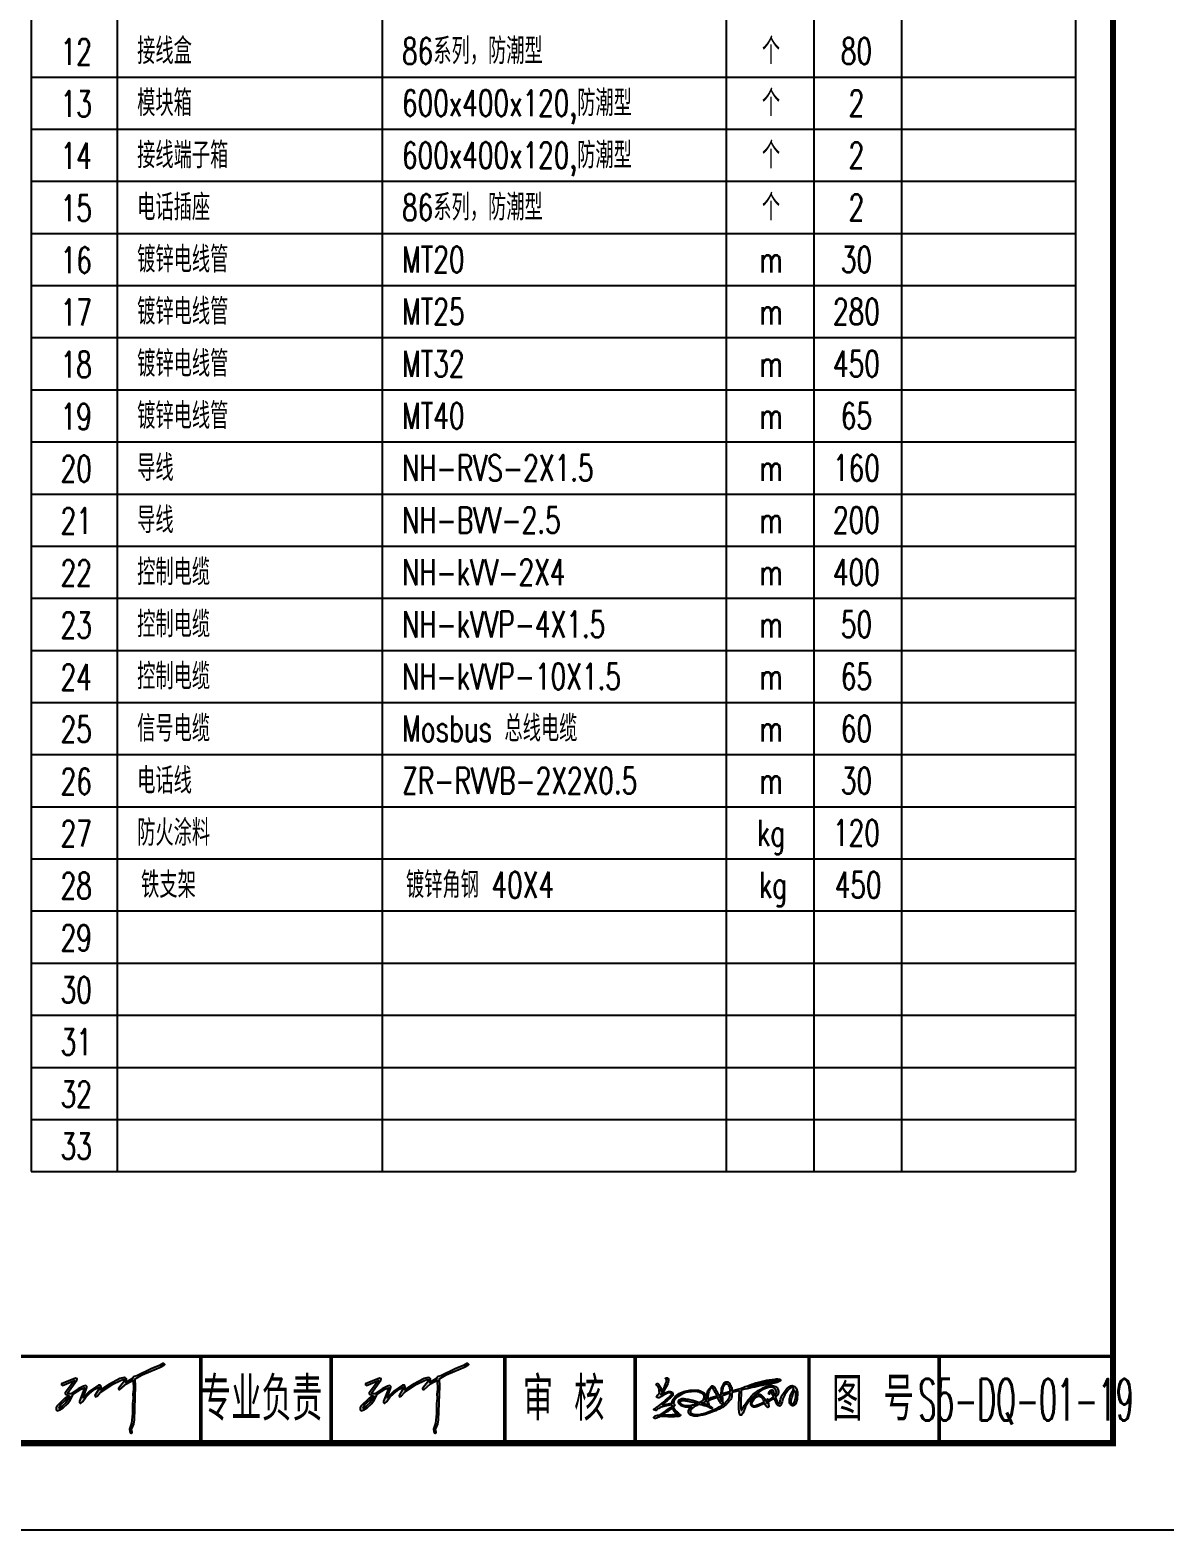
# Model space of a CAD drawing. Header units: millimetres. Extents: x 210068 to 672068, y -299976 to -107099.
# Drawn here: x 238602 to 251668, y -264492 to -247224 of the extents above; entities that cross this region are included whole.
import ezdxf
from ezdxf.enums import TextEntityAlignment as Align

# ---------------------------------------------------------------- set-up
doc = ezdxf.new("R2010")
doc.units = ezdxf.units.MM
doc.header["$LTSCALE"] = 1000
doc.header["$MEASUREMENT"] = 0
for name, color, linetype in [('图框', 7, 'Continuous'), ('文字', 7, 'Continuous'), ('轮廓线', 1, 'Continuous')]:
    doc.layers.add(name, color=color, linetype=linetype)
doc.styles.get("Standard").update_dxf_attribs({"font": 'simplex1.shx', "width": 0.7, "bigfont": 'HZTXT.shx'})

# ---------------------------------------------------------------- blocks, each defined once
blk = doc.blocks.new('series')
at = {"width": 0.75}
for tag, height, p in [('页码', 4, (-35, -19)), ('图名', 5, (-220, -282)), ('图号', 5, (-20, -282))]:
    blk.add_attdef(tag, text='', height=height, dxfattribs=at).set_placement(p, align=Align.MIDDLE_CENTER)

msp = doc.modelspace()

# ---------------------------------------------------------------- hatches: boundary and pattern name
at = {"linetype": 'Continuous'}
h = msp.add_hatch(color=256, dxfattribs=at)
h.paths.add_polyline_path([(239055, -262958.5), (239062.2, -262954.9), (239055, -262976.5), (239015.4, -263026.9), (238972.2, -263066.5), (238936.2, -263088.1), (238957.8, -263048.5)], flags=17)
h.paths.add_polyline_path([(240145.8, -262580.5), (240142.2, -262576.9), (240131.4, -262576.9), (240091.8, -262598.5), (240005.4, -262630.9), (239832.6, -262717.3), (239796.6, -262724.5), (239785.8, -262735.3), (239785.8, -262742.5), (239706.6, -262792.9), (239713.8, -262753.3), (239699.4, -262738.9), (239685, -262735.3), (239638.2, -262749.7), (239515.8, -262814.5), (239418.6, -262879.3), (239411.4, -262879.3), (239422.2, -262850.5), (239418.6, -262832.5), (239411.4, -262825.3), (239389.8, -262825.3), (239289, -262893.7), (239213.4, -262969.3), (239256.6, -262850.5), (239256.6, -262839.7), (239245.8, -262828.9), (239217, -262836.1), (239155.8, -262868.5), (239073, -262922.5), (239033.4, -262915.3), (239141.4, -262767.7), (239145, -262753.3), (239127, -262742.5), (238965, -262810.9), (238965, -262821.7), (238975.8, -262828.9), (239112.6, -262771.3), (239008.2, -262911.7), (239008.2, -262926.1), (239015.4, -262933.3), (239047.8, -262940.5), (239001, -262976.5), (238911, -263066.5), (238903.8, -263080.9), (238903.8, -263109.7), (238914.6, -263120.5), (238947, -263109.7), (238983, -263084.5), (239037, -263034.1), (239065.8, -262998.1), (239101.8, -262926.1), (239188.2, -262872.1), (239231.4, -262854.1), (239170.2, -263008.9), (239170.2, -263023.3), (239184.6, -263034.1), (239209.8, -263012.5), (239245.8, -262962.1), (239289, -262918.9), (239350.2, -262872.1), (239397, -262846.9), (239386.2, -262882.9), (239350.2, -262944.1), (239357.4, -262958.5), (239379, -262947.7), (239411.4, -262908.1), (239555.4, -262814.5), (239634.6, -262774.9), (239670.6, -262760.5), (239688.6, -262760.5), (239688.6, -262774.9), (239620.2, -262864.9), (239623.8, -262875.7), (239638.2, -262875.7), (239713.8, -262810.9), (239789.4, -262767.7), (239793, -262875.7), (239785.8, -262929.7), (239789.4, -262972.9), (239782.2, -263034.1), (239782.2, -263156.5), (239771.4, -263260.9), (239746.2, -263332.9), (239749.8, -263358.1), (239764.2, -263376.1), (239771.4, -263376.1), (239778.6, -263365.3), (239771.4, -263336.5), (239796.6, -263271.7), (239803.8, -263224.9), (239818.2, -262836.1), (239814.6, -262753.3), (239893.8, -262706.5), (240113.4, -262612.9), (240153, -262587.7)])
h = msp.add_hatch(color=256, dxfattribs=at)
h.paths.add_polyline_path([(242555, -262958.5), (242562.2, -262954.9), (242555, -262976.5), (242515.4, -263026.9), (242472.2, -263066.5), (242436.2, -263088.1), (242457.8, -263048.5)], flags=17)
h.paths.add_polyline_path([(243645.8, -262580.5), (243642.2, -262576.9), (243631.4, -262576.9), (243591.8, -262598.5), (243505.4, -262630.9), (243332.6, -262717.3), (243296.6, -262724.5), (243285.8, -262735.3), (243285.8, -262742.5), (243206.6, -262792.9), (243213.8, -262753.3), (243199.4, -262738.9), (243185, -262735.3), (243138.2, -262749.7), (243015.8, -262814.5), (242918.6, -262879.3), (242911.4, -262879.3), (242922.2, -262850.5), (242918.6, -262832.5), (242911.4, -262825.3), (242889.8, -262825.3), (242789, -262893.7), (242713.4, -262969.3), (242756.6, -262850.5), (242756.6, -262839.7), (242745.8, -262828.9), (242717, -262836.1), (242655.8, -262868.5), (242573, -262922.5), (242533.4, -262915.3), (242641.4, -262767.7), (242645, -262753.3), (242627, -262742.5), (242465, -262810.9), (242465, -262821.7), (242475.8, -262828.9), (242612.6, -262771.3), (242508.2, -262911.7), (242508.2, -262926.1), (242515.4, -262933.3), (242547.8, -262940.5), (242501, -262976.5), (242411, -263066.5), (242403.8, -263080.9), (242403.8, -263109.7), (242414.6, -263120.5), (242447, -263109.7), (242483, -263084.5), (242537, -263034.1), (242565.8, -262998.1), (242601.8, -262926.1), (242688.2, -262872.1), (242731.4, -262854.1), (242670.2, -263008.9), (242670.2, -263023.3), (242684.6, -263034.1), (242709.8, -263012.5), (242745.8, -262962.1), (242789, -262918.9), (242850.2, -262872.1), (242897, -262846.9), (242886.2, -262882.9), (242850.2, -262944.1), (242857.4, -262958.5), (242879, -262947.7), (242911.4, -262908.1), (243055.4, -262814.5), (243134.6, -262774.9), (243170.6, -262760.5), (243188.6, -262760.5), (243188.6, -262774.9), (243120.2, -262864.9), (243123.8, -262875.7), (243138.2, -262875.7), (243213.8, -262810.9), (243289.4, -262767.7), (243293, -262875.7), (243285.8, -262929.7), (243289.4, -262972.9), (243282.2, -263034.1), (243282.2, -263156.5), (243271.4, -263260.9), (243246.2, -263332.9), (243249.8, -263358.1), (243264.2, -263376.1), (243271.4, -263376.1), (243278.6, -263365.3), (243271.4, -263336.5), (243296.6, -263271.7), (243303.8, -263224.9), (243318.2, -262836.1), (243314.6, -262753.3), (243393.8, -262706.5), (243613.4, -262612.9), (243653, -262587.7)])
h = msp.add_hatch(color=256)
h.paths.add_polyline_path([(245931.4, -262757.8, 0.4327362), (245923.3, -262751, -0.414825), (245917.2, -262746.2, -0.2174435), (245939.8, -262739.1, -0.3028238), (245952.6, -262758.1, -0.0646195), (245938.8, -262824.4, 0.0020696), (245892.8, -262901.3, -0.0118612), (245863.8, -262927.4, 0.7994399), (245876.4, -262930.3, -0.0277972), (245939.3, -262900.3, -0.1025058), (245987.2, -262901.1, -0.2791053), (245997.7, -262911.2, -0.3766822), (245994.9, -262952.2, -0.0137946), (245903.5, -263034.3, 0.0411371), (245884.8, -263049.4, 0.3266972), (245899.9, -263050.9, -0.0497927), (245968.5, -263037.2, 0.1381295), (245991.1, -263030, 0.0043732), (245996.8, -262998.1, -0.0037903), (246028, -262954.7, -0.0731098), (246091.9, -262912.5, -0.0392957), (246163.9, -262888.1, -0.0576859), (246298.5, -262881.6, -0.0451618), (246362.2, -262913.1, -0.096541), (246385.9, -262954.3, -0.063701), (246373.9, -262990.6, 0.7152111), (246379.2, -262993.8, 0.0348217), (246393.7, -262986, -0.0050491), (246393.3, -262945.9, -0.0699507), (246406, -262887.4, -0.0946028), (246451.8, -262833, -0.4266704), (246466, -262834.8, -0.1664051), (246490.4, -262862.8, -0.0455592), (246518.9, -262919.7, 0.3457404), (246534.6, -262937.1, 0.3271849), (246558.7, -262926.4, -0.006336), (246564.2, -262859.7, -0.0704587), (246593.8, -262798.8, -0.2771538), (246634.7, -262787.8, -0.2582571), (246659.4, -262811.6, -0.0598532), (246680.3, -262859.4, 0.0331616), (246683.2, -262888.3), (246723, -262878.4, 0.0061849), (246781.2, -262863.1, -0.0154702), (246928.5, -262808.3, -0.0237323), (247052.8, -262774.5, -0.0275198), (247179.7, -262755.1, -0.0939047), (247233.7, -262755.7, -0.6394761), (247234.5, -262779.2, -0.0844158), (247170.3, -262799.9, -0.0132345), (247031.7, -262827.4, 0.00764), (246800.5, -262879.1, 0.4170973), (246787.5, -262896.9, -0.0068591), (246784.8, -263060.8, 0.052186), (246786.3, -263105.7, 0.9171388), (246798.3, -263107.1, -0.0654685), (246854.8, -263016.8, -0.040623), (246923, -262933, -0.0295505), (247006.8, -262873.5, -0.0510813), (247097.4, -262831.9, -0.0592818), (247159.4, -262830.6, -0.0981614), (247205.2, -262857.1, -0.1186853), (247217.9, -262908.9, -0.1726922), (247198, -262949.3, 0.0946632), (247182.9, -262958.9, 0.0521788), (247212.9, -263028.2, 0.3405225), (247226.7, -263038, 0.25885), (247235.6, -263023.5, -0.0721136), (247254.2, -262949, -0.0415148), (247313.7, -262864.7, -0.0470668), (247350.5, -262837.2, -0.1827595), (247383.1, -262830.6, -0.2343197), (247420, -262859.1, -0.0735697), (247433.5, -262892, -0.0388471), (247436.8, -262917.1, -0.074643), (247426.2, -263010.6, -0.0217995), (247413.7, -263041.5, -0.1539104), (247388.4, -263061.2, -0.223788), (247370, -263058.2, -0.1622081), (247346, -263026.9, -0.1397454), (247348, -262973.4, -0.0385409), (247379.4, -262893, 0.0143412), (247391.9, -262869.1, 0.309375), (247388.1, -262856.4, 0.2722505), (247371.7, -262851.2, 0.128075), (247345.2, -262868.2, 0.0555112), (247309.1, -262908.8, 0.0577165), (247275.9, -262967, 0.0259253), (247254.8, -263034.6, -0.168675), (247233.3, -263064.8, -0.1362568), (247210.1, -263058.4, -0.1167027), (247180.9, -263008.3, -0.032028), (247171.6, -262981.3, 0.5041088), (247163.2, -262980.4, -0.0231096), (247131.8, -262998.9, -0.0152378), (247105.7, -263013.2, 0.3334555), (247101.3, -263026.4, 0.044295), (247106.7, -263064.8, -0.2384524), (247102.4, -263079.3, -0.2012734), (247089.6, -263078.5, -0.0718023), (247077.2, -263067.4, -0.1000271), (247065.3, -263042.2, 0.2425395), (247060.1, -263034.9, 0.2253254), (247048.4, -263038.3, -0.0305318), (246970.2, -263072.2, -0.0623434), (246931.6, -263078.2, -0.0254803), (246916, -263070.3, -0.1584213), (246900.9, -263042.2, -0.0347172), (246900.3, -263035.2, -0.0931023), (246912, -262998.9, -0.0511314), (246946.2, -262952.1, -0.0518468), (246978.2, -262930, -0.0699281), (247005.5, -262929.7, -0.0862153), (247032.2, -262947, 0.0042666), (247050, -262967.7, -0.0082458), (247072.9, -263007.1, 0.4672977), (247085.5, -263006.7, 0.2152786), (247089, -262988.9, -0.1146676), (247091.9, -262982.5, -0.2545008), (247097.8, -262988.2, 0.157949), (247102.8, -262995.2, 0.0496999), (247132.9, -262976.5, 0.0431146), (247161.5, -262955.9, 0.1935942), (247153.7, -262941.3, -0.0042784), (247140, -262907.1, 0.3613943), (247129.5, -262909.2, 0.0482181), (247114.6, -262928.1, -0.1901289), (247105.6, -262926, -0.2330104), (247108.1, -262911.7, -0.1097301), (247128, -262884.1, -0.4251917), (247152.1, -262884, -0.0321403), (247165.6, -262916.4, 0.0623462), (247176.2, -262938.1, 0.1551652), (247187.1, -262933.2, 0.1479596), (247194.6, -262901, 0.1345155), (247177.9, -262863.1, 0.1393905), (247122.6, -262846.3, 0.0360024), (247040.6, -262873.9, 0.0208982), (246954.5, -262930.7, 0.0282837), (246870.6, -263024.2), (246839, -263070.5), (246810.5, -263141.6), (246794.1, -263171.1), (246778.9, -263171.1), (246769.7, -263159.6), (246765.8, -263129.7, -0.0460679), (246764.8, -262994.1, -0.0082422), (246767.5, -262927.4, 0.0338811), (246768, -262897.7, 0.5113301), (246756.3, -262887.2, -0.0582598), (246703.8, -262902.4, 0.1369115), (246687.5, -262911.3, 0.1861389), (246682.5, -262940.9, -0.2193356), (246658.3, -263001.5, -0.0562723), (246574.2, -263080.5, -0.0279825), (246409, -263152.7, -0.0286218), (246285.9, -263180.7, -0.0620296), (246231.2, -263177.7, -0.1104476), (246190.2, -263155.8, -0.1967704), (246182.3, -263118.8, -0.1131678), (246200.7, -263084.9, -0.0371835), (246218.7, -263073.2, 0.6466787), (246214.9, -263070.7, -0.1576124), (246187.9, -263078.2, -0.0170253), (246133.2, -263075.5, -0.1193186), (246089.8, -263053.6, -0.1690436), (246067.5, -263020.3, -0.2332322), (246074.7, -262995.2, -0.1410183), (246107.2, -262979.7, -0.0508835), (246148.4, -262981.8, -0.0195394), (246209, -262993.7, -0.0304809), (246299, -263019.2, 0.1215215), (246315.8, -263019, 0.0485331), (246345.8, -262998.4, 0.147562), (246361.2, -262971.6, 0.1370582), (246358.9, -262939.5, 0.0665455), (246332.6, -262915.7, 0.0377993), (246284.9, -262899.9, 0.0299176), (246214, -262900, 0.0427972), (246133.1, -262915.4, 0.0420571), (246057.7, -262958.3, 0.0981624), (246018.3, -263002.5, 0.0841314), (246009, -263033.8, -0.1519375), (246024.3, -263057.6, -0.3106588), (246014, -263067.9, 0.3875144), (246011.5, -263084.3, 0.0608374), (246042.1, -263124.8, -0.0011282), (246058.2, -263140.2, 0.0072521), (246086.9, -263162.6, -0.3491084), (246090.2, -263175.6, 1.2567844), (246087.3, -263178.6, -0.2568734), (246070.7, -263183.6, -0.0124278), (245999.7, -263189, -0.0245348), (245891.4, -263185.3, 0.0325614), (245850.9, -263185.9, -0.0617886), (245801.8, -263208.4, -0.5628851), (245784.1, -263192.9, -0.2086462), (245797.7, -263178.2, -0.1119134), (245851.5, -263167.9, 0.0189876), (245870.2, -263156.2, -0.0015636), (245965.4, -263088.4, 0.0431656), (245997.3, -263064.9, 0.2774168), (245987.7, -263052.2, 0.0215885), (245911.9, -263068, 0.0625001), (245853, -263084.8, 0.0430708), (245806.1, -263115, -0.1160671), (245783.6, -263110.2, -0.4490408), (245788.4, -263096.8, -0.0009373), (245818.6, -263079.1, 0.0358329), (245899.3, -263015.4, 0.0144033), (245977.1, -262944.3, -0.0026158), (245988.9, -262928.2, 0.2401308), (245982.9, -262913.2, 0.1301719), (245938.3, -262917.7, 0.0410354), (245883.1, -262948.8, 0.0090065), (245848.7, -262969.5, -0.1516466), (245820.8, -262966.8, -0.1315232), (245813.9, -262955.4, -0.1772201), (245833.1, -262934.8, -0.0119865), (245846, -262920.7, 0.1895782), (245845.1, -262895.2, 0.0195597), (245841.8, -262857.4, 0.0812343), (245822.2, -262834, -0.0497585), (245812.9, -262820.6, -0.2540424), (245814.6, -262808.2, -0.30104), (245830.3, -262806, -0.2307617), (245832.5, -262808.3, -0.0165178), (245847.1, -262827.2, -0.0043282), (245863.2, -262849.6, -0.0040155), (245866.7, -262894.1, 0.3889693), (245879, -262888.7, -0.0727992), (245901.5, -262853.3, -0.0107612), (245915.6, -262821.5, 0.0023371), (245929.1, -262784.8, 0.0646151)])
h.paths.add_polyline_path([(246486.7, -262900.2, 0.0065219), (246505.4, -262931.7, -0.2716971), (246508, -262944.4, -0.240232), (246498.3, -262950.5, 0.046381), (246472.1, -262957.1, 0.0200979), (246417.9, -262979.5, -0.4281212), (246407.5, -262978.2, -0.2210185), (246404.5, -262967.3, -0.046018), (246412, -262912.4, 0.0496636), (246423.5, -262884, -0.130486), (246447.2, -262856.9), (246454, -262854.5, -0.3156224), (246464.4, -262863.8, -0.0200788)], flags=16)
h.paths.add_polyline_path([(246518, -262963.9, 0.0405167), (246520.4, -262976, -0.0162823), (246540.6, -263012.7, 0.0839158), (246563.5, -263040.9, 0.4083665), (246576.3, -263039.6, 0.0091667), (246575.6, -263009.7, 0.0198115), (246571.4, -262954.9, -0.183743), (246577.6, -262942.5, -0.0325545), (246595.7, -262938.2, 0.0125035), (246652.1, -262920.7, -0.1784633), (246662.3, -262918.1, -0.0798844), (246663.5, -262940.1, -0.0426192), (246640.3, -262985, -0.0147428), (246585.3, -263048.4, 0.0005419), (246486.3, -263101.3, -0.01808), (246370.6, -263147.5, -0.0364788), (246303.2, -263160.8, -0.056104), (246243.7, -263160, -0.1075588), (246214.2, -263145.6, -0.1739776), (246203.8, -263122.4, -0.2239365), (246214.2, -263099.1, -0.0605148), (246252.1, -263072.1, -0.0176263), (246304, -263046.9, -0.1133686), (246314.3, -263046.9, 0.0030335), (246351, -263057.3, -0.0104927), (246397.4, -263071.4, -0.0302672), (246415.1, -263078.9, -0.0453155), (246425.9, -263084.9, -0.1046585), (246429, -263086.7, 0.1444517), (246444, -263093.3, 0.4530348), (246455.2, -263089.6, 0.3138115), (246456.2, -263083.2, 0.0522387), (246439.3, -263071.8, 0.0569054), (246421.8, -263061.9, -0.2850284), (246418.2, -263054.6, 0.0893207), (246413.7, -263029.1, -0.1474286), (246409.6, -263008.8, -0.2223063), (246421.9, -262999.9, 0.0107226), (246469.8, -262981, 0.0287759), (246509.3, -262962.9, -0.4496064)], flags=16)
h.paths.add_polyline_path([(246579.8, -262862.5, -0.0474508), (246595.6, -262821.2, -0.3272478), (246619.2, -262807.7, -0.2577654), (246644.6, -262830.6, 0.0319868), (246653.7, -262851.8, -0.0621655), (246659.7, -262892.4, -0.4762855), (246652.7, -262900.5, -0.021082), (246601.1, -262916.8, -0.0341056), (246579.4, -262922, -0.2405952), (246575.1, -262916.6, -0.0718276)], flags=16)
h.paths.add_polyline_path([(246536.7, -262952.6, -0.3115096), (246538.7, -262952.1, 0.0911218), (246547, -262952.2, -0.0446169), (246559, -262950.6, -0.2547374), (246561.5, -262956.6, 0.043825), (246561.7, -262980.1, 0.0541408), (246565.8, -263003.5, -0.5119127), (246564.1, -263007.3, -0.250815), (246557.4, -263003.5, -0.0680889), (246554.3, -262997.3, 0.0275946), (246545.7, -262971.4), (246536.5, -262955.2, -0.4388178)], flags=16)
h.paths.add_polyline_path([(246394.3, -263008.9, -0.0707934), (246400.2, -263025.9, -0.03684), (246403.1, -263050, -0.5117016), (246398.3, -263051.7, 0.0080913), (246375, -263043.5, -0.0360686), (246354.4, -263035.1, 0.0687236), (246337.8, -263032.8, -1.0248645), (246337.9, -263029.4, 0.0863238), (246346.7, -263027.5, 0.0287724), (246378.4, -263010.1, -0.2793862)], flags=16)
h.paths.add_polyline_path([(246280.9, -263038.4, 0.1271146), (246273.7, -263041.3, -0.0846139), (246251.5, -263050.9, -0.0075428), (246208, -263059.8, -0.0803604), (246150.1, -263062.5, -0.1455319), (246109.7, -263050.3, -0.072881), (246089.7, -263031, -0.3566055), (246089.8, -263009.7, -0.2035049), (246106.8, -263002, -0.0855498), (246129.3, -263000.9, -0.0046076), (246173.1, -263007.5, 0.0120104), (246248.9, -263025.6, 0.0170637), (246278.8, -263032.4, -0.6496536)], flags=16)
h.paths.add_polyline_path([(246869.9, -262837.5, -0.0443046), (246883.1, -262831.8, -0.0042637), (247049.6, -262785.2, -0.0083353), (247146.7, -262769.6, 0.0005722), (247205.2, -262764.1, -0.0615942), (247215.8, -262768, -0.6713136), (247213.5, -262771.2, -0.0126638), (247151.6, -262785.2, -0.0183642), (247087.5, -262797.9, -0.0134821), (246975.5, -262820.5, 0.015232), (246904.2, -262835, 0.079126), (246876.8, -262840.7, -0.0900793), (246872.3, -262842.8, -1.1085934)], flags=16)
h.paths.add_polyline_path([(246920.8, -263012.1, -0.0724163), (246936.4, -262990.3, -0.0758288), (246963.6, -262959.8, -0.1260936), (246989.5, -262950.2, -0.1837588), (247020.2, -262963.7, -0.0604555), (247041.7, -262995.2, -0.0556187), (247052.1, -263020.5), (247014.7, -263040.9), (246953, -263064.1, -0.0936187), (246939.1, -263066.5, -0.1037716), (246920.1, -263059.6, -0.1768534), (246912.8, -263043.7, -0.2049788)], flags=16)
h.paths.add_polyline_path([(246070.2, -263162.9, -0.5717642), (246067.7, -263166.5, 0.0055015), (246029.6, -263167, 0.0030436), (245970.4, -263169.3, -0.0058344), (245915, -263169.1, -0.0217204), (245890.4, -263168, -0.0474839), (245878.9, -263167.4, -0.9236702), (245877.7, -263163.6, 0.1291052), (245885, -263162.1, 0.0216292), (245891.5, -263158.4, 0.0282954), (245897.2, -263155.2, -0.0034908), (245963.9, -263111.2, -0.1003003), (245990, -263092.8, -0.1688866), (245999, -263092.8, -0.0769142), (246003.1, -263104.3, 0.0384114), (246015.7, -263122.9, -0.0277339), (246034.5, -263142.2, 0.0181475), (246057.6, -263157.8, 0.0503106)], flags=16)
h.paths.add_polyline_path([(247079.2, -263022.2, -0.3394371), (247085.1, -263017.8), (247086.4, -263017.8, -0.0911281), (247090.7, -263018.3, -0.1197509), (247091.5, -263019.3, -0.2175607), (247092.5, -263023.1, -0.1720675), (247090.2, -263028.1, -0.3453662), (247086.1, -263029.5, -0.180886), (247081, -263026.4, -0.2867065)], flags=16)
h.paths.add_polyline_path([(247372.9, -262972, 0.0269927), (247378.1, -262949.8, -0.0167424), (247388.1, -262920.8, 0.0736244), (247394.2, -262901.3, -0.1008778), (247398.2, -262888.7, -0.5931232), (247404.5, -262888.8, -0.1527362), (247415.9, -262929.7, -0.0390382), (247407, -262995.6, -0.0762334), (247389.6, -263037.1, -0.5122047), (247371.1, -263037.4, -0.0923839), (247364.8, -263020, -0.0797837), (247364.7, -263003.5, -0.0636056)], flags=16)

# ---------------------------------------------------------------- linework, layer by layer
msp.add_lwpolyline([(252068.5, -264491.9), (252068.5, -234791.9), (210068.5, -234791.9), (210068.5, -264491.9)], close=True)
for points, const_width in [([(251068.5, -235791.9), (213068.5, -235791.9), (213068.5, -263491.9), (251068.5, -263491.9), (251068.5, -235791.9)], 70), ([(213068.5, -262491.9), (251068.5, -262491.9)], 40), ([(240568.5, -263491.9), (240568.5, -262491.9)], 40), ([(242068.5, -263491.9), (242068.5, -262491.9)], 40), ([(244068.5, -263491.9), (244068.5, -262491.9)], 40), ([(245568.5, -263491.9), (245568.5, -262491.9)], 40), ([(247568.5, -263491.9), (247568.5, -262491.9)], 40), ([(249068.5, -263491.9), (249068.5, -262491.9)], 40)]:
    msp.add_lwpolyline(points, dxfattribs=dict(const_width=const_width))
for points in [[(240145.8, -262580.5), (240142.2, -262576.9), (240131.4, -262576.9), (240091.8, -262598.5), (240005.4, -262630.9), (239832.6, -262717.3), (239796.6, -262724.5), (239785.8, -262735.3), (239785.8, -262742.5), (239706.6, -262792.9), (239713.8, -262753.3), (239699.4, -262738.9), (239685, -262735.3), (239638.2, -262749.7), (239515.8, -262814.5), (239418.6, -262879.3), (239411.4, -262879.3), (239422.2, -262850.5), (239418.6, -262832.5), (239411.4, -262825.3), (239389.8, -262825.3), (239289, -262893.7), (239213.4, -262969.3), (239256.6, -262850.5), (239256.6, -262839.7), (239245.8, -262828.9), (239217, -262836.1), (239155.8, -262868.5), (239073, -262922.5), (239033.4, -262915.3), (239141.4, -262767.7), (239145, -262753.3), (239127, -262742.5), (238965, -262810.9), (238965, -262821.7), (238975.8, -262828.9), (239112.6, -262771.3), (239008.2, -262911.7), (239008.2, -262926.1), (239015.4, -262933.3), (239047.8, -262940.5), (239001, -262976.5), (238911, -263066.5), (238903.8, -263080.9), (238903.8, -263109.7), (238914.6, -263120.5), (238947, -263109.7), (238983, -263084.5), (239037, -263034.1), (239065.8, -262998.1), (239101.8, -262926.1), (239188.2, -262872.1), (239231.4, -262854.1), (239170.2, -263008.9), (239170.2, -263023.3), (239184.6, -263034.1), (239209.8, -263012.5), (239245.8, -262962.1), (239289, -262918.9), (239350.2, -262872.1), (239397, -262846.9), (239386.2, -262882.9), (239350.2, -262944.1), (239357.4, -262958.5), (239379, -262947.7), (239411.4, -262908.1), (239555.4, -262814.5), (239634.6, -262774.9), (239670.6, -262760.5), (239688.6, -262760.5), (239688.6, -262774.9), (239620.2, -262864.9), (239623.8, -262875.7), (239638.2, -262875.7), (239713.8, -262810.9), (239789.4, -262767.7), (239793, -262875.7), (239785.8, -262929.7), (239789.4, -262972.9), (239782.2, -263034.1), (239782.2, -263156.5), (239771.4, -263260.9), (239746.2, -263332.9), (239749.8, -263358.1), (239764.2, -263376.1), (239771.4, -263376.1), (239778.6, -263365.3), (239771.4, -263336.5), (239796.6, -263271.7), (239803.8, -263224.9), (239818.2, -262836.1), (239814.6, -262753.3), (239893.8, -262706.5), (240113.4, -262612.9), (240153, -262587.7), (240145.8, -262580.5)], [(243645.8, -262580.5), (243642.2, -262576.9), (243631.4, -262576.9), (243591.8, -262598.5), (243505.4, -262630.9), (243332.6, -262717.3), (243296.6, -262724.5), (243285.8, -262735.3), (243285.8, -262742.5), (243206.6, -262792.9), (243213.8, -262753.3), (243199.4, -262738.9), (243185, -262735.3), (243138.2, -262749.7), (243015.8, -262814.5), (242918.6, -262879.3), (242911.4, -262879.3), (242922.2, -262850.5), (242918.6, -262832.5), (242911.4, -262825.3), (242889.8, -262825.3), (242789, -262893.7), (242713.4, -262969.3), (242756.6, -262850.5), (242756.6, -262839.7), (242745.8, -262828.9), (242717, -262836.1), (242655.8, -262868.5), (242573, -262922.5), (242533.4, -262915.3), (242641.4, -262767.7), (242645, -262753.3), (242627, -262742.5), (242465, -262810.9), (242465, -262821.7), (242475.8, -262828.9), (242612.6, -262771.3), (242508.2, -262911.7), (242508.2, -262926.1), (242515.4, -262933.3), (242547.8, -262940.5), (242501, -262976.5), (242411, -263066.5), (242403.8, -263080.9), (242403.8, -263109.7), (242414.6, -263120.5), (242447, -263109.7), (242483, -263084.5), (242537, -263034.1), (242565.8, -262998.1), (242601.8, -262926.1), (242688.2, -262872.1), (242731.4, -262854.1), (242670.2, -263008.9), (242670.2, -263023.3), (242684.6, -263034.1), (242709.8, -263012.5), (242745.8, -262962.1), (242789, -262918.9), (242850.2, -262872.1), (242897, -262846.9), (242886.2, -262882.9), (242850.2, -262944.1), (242857.4, -262958.5), (242879, -262947.7), (242911.4, -262908.1), (243055.4, -262814.5), (243134.6, -262774.9), (243170.6, -262760.5), (243188.6, -262760.5), (243188.6, -262774.9), (243120.2, -262864.9), (243123.8, -262875.7), (243138.2, -262875.7), (243213.8, -262810.9), (243289.4, -262767.7), (243293, -262875.7), (243285.8, -262929.7), (243289.4, -262972.9), (243282.2, -263034.1), (243282.2, -263156.5), (243271.4, -263260.9), (243246.2, -263332.9), (243249.8, -263358.1), (243264.2, -263376.1), (243271.4, -263376.1), (243278.6, -263365.3), (243271.4, -263336.5), (243296.6, -263271.7), (243303.8, -263224.9), (243318.2, -262836.1), (243314.6, -262753.3), (243393.8, -262706.5), (243613.4, -262612.9), (243653, -262587.7), (243645.8, -262580.5)], [(239055, -262958.5), (239062.2, -262954.9), (239055, -262976.5), (239015.4, -263026.9), (238972.2, -263066.5), (238936.2, -263088.1), (238957.8, -263048.5), (239055, -262958.5)], [(242555, -262958.5), (242562.2, -262954.9), (242555, -262976.5), (242515.4, -263026.9), (242472.2, -263066.5), (242436.2, -263088.1), (242457.8, -263048.5), (242555, -262958.5)]]:
    msp.add_lwpolyline(points, dxfattribs=at)
for points in [[(246870.6, -263024.2), (246839, -263070.5), (246810.5, -263141.6), (246794.1, -263171.1), (246778.9, -263171.1), (246769.7, -263159.6), (246765.8, -263129.7, -0.0460679), (246764.8, -262994.1, -0.0082422), (246767.5, -262927.4, 0.0338811), (246768, -262897.7, 0.5113301), (246756.3, -262887.2, -0.0582598), (246703.8, -262902.4, 0.1369115), (246687.5, -262911.3, 0.1861389), (246682.5, -262940.9, -0.2193356), (246658.3, -263001.5, -0.0562723), (246574.2, -263080.5, -0.0279825), (246409, -263152.7, -0.0286218), (246285.9, -263180.7, -0.0620296), (246231.2, -263177.7, -0.1104476), (246190.2, -263155.8, -0.1967704), (246182.3, -263118.8, -0.1131678), (246200.7, -263084.9, -0.0371835), (246218.7, -263073.2, 0.6644047), (246214.8, -263070.7, -0.1569135), (246187.9, -263078.2, -0.0170253), (246133.2, -263075.5, -0.1193186), (246089.8, -263053.6, -0.1690436), (246067.5, -263020.3, -0.2332322), (246074.7, -262995.2, -0.1410183), (246107.2, -262979.7, -0.0508835), (246148.4, -262981.8, -0.0195394), (246209, -262993.7, -0.0304809), (246299, -263019.2, 0.1215215), (246315.8, -263019, 0.0485331), (246345.8, -262998.4, 0.147562), (246361.2, -262971.6, 0.1370582), (246358.9, -262939.5, 0.0665455), (246332.6, -262915.7, 0.0377993), (246284.9, -262899.9, 0.0299176), (246214, -262900, 0.0427972), (246133.1, -262915.4, 0.0420571), (246057.7, -262958.3, 0.0981624), (246018.3, -263002.5, 0.0841314), (246009, -263033.8, -0.1519375), (246024.3, -263057.6, -0.3106588), (246014, -263067.9, 0.3875144), (246011.5, -263084.3, 0.0608374), (246042.1, -263124.8, -0.0011282), (246058.2, -263140.2, 0.0072521), (246086.9, -263162.6, -0.3491084), (246090.2, -263175.6, 1.2567844), (246087.3, -263178.6, -0.2568734), (246070.7, -263183.6, -0.0124278), (245999.7, -263189, -0.0245348), (245891.4, -263185.3, 0.0325614), (245850.9, -263185.9, -0.0617886), (245801.8, -263208.4, -0.5628851), (245784.1, -263192.9, -0.2086462), (245797.7, -263178.2, -0.1119134), (245851.5, -263167.9, 0.0189876), (245870.2, -263156.2, -0.0015636), (245965.4, -263088.4, 0.0431656), (245997.3, -263064.9, 0.2774168), (245987.7, -263052.2, 0.0215885), (245911.9, -263068, 0.0625001), (245853, -263084.8, 0.0430708), (245806.1, -263115, -0.1160671), (245783.6, -263110.2, -0.4490408), (245788.4, -263096.8, -0.0009373), (245818.6, -263079.1, 0.0358329), (245899.3, -263015.4, 0.0144033), (245977.1, -262944.3, -0.0026158), (245988.9, -262928.2, 0.2401308), (245982.9, -262913.2, 0.1301719), (245938.3, -262917.7, 0.0410354), (245883.1, -262948.8, 0.0090065), (245848.7, -262969.5, -0.1516466), (245820.8, -262966.8, -0.1315232), (245813.9, -262955.4, -0.1772201), (245833.1, -262934.8, -0.0119865), (245846, -262920.7, 0.1895782), (245845.1, -262895.2, 0.0195597), (245841.8, -262857.4, 0.0812343), (245822.2, -262834, -0.0497585), (245812.9, -262820.6, -0.2540424), (245814.6, -262808.2, -0.30104), (245830.3, -262806, -0.2307617), (245832.5, -262808.3, -0.0165178), (245847.1, -262827.2, -0.0043282), (245863.2, -262849.6, -0.0040155), (245866.7, -262894.1, 0.3889693), (245879, -262888.7, -0.0727992), (245901.5, -262853.3, -0.0107612), (245915.6, -262821.5, 0.0023371), (245929.1, -262784.8, 0.0646151), (245931.4, -262757.8, 0.4327362), (245923.3, -262751, -0.414825), (245917.2, -262746.2, -0.2174435), (245939.8, -262739.1, -0.3028238), (245952.6, -262758.1, -0.0646195), (245938.8, -262824.4, 0.0020696), (245892.8, -262901.3, -0.0118612), (245863.8, -262927.4, 0.7994399), (245876.4, -262930.3, -0.0277972), (245939.3, -262900.3, -0.1025058), (245987.2, -262901.1, -0.2791053), (245997.7, -262911.2, -0.3766822), (245994.9, -262952.2, -0.0137946), (245903.5, -263034.3, 0.0411371), (245884.8, -263049.4, 0.3266972), (245899.9, -263050.9, -0.0497927), (245968.5, -263037.2, 0.1381295), (245991.1, -263030, 0.0043732), (245996.8, -262998.1, -0.0037903), (246028, -262954.7, -0.0731098), (246091.9, -262912.5, -0.0392957), (246163.9, -262888.1, -0.0576859), (246298.5, -262881.6, -0.0451618), (246362.2, -262913.1, -0.096541), (246385.9, -262954.3, -0.063701), (246373.9, -262990.6, 0.7152111), (246379.2, -262993.8, 0.0348217), (246393.7, -262986, -0.0050491), (246393.3, -262945.9, -0.0699507), (246406, -262887.4, -0.0946028), (246451.8, -262833, -0.4266704), (246466, -262834.8, -0.1664051), (246490.4, -262862.8, -0.0455592), (246518.9, -262919.7, 0.3457404), (246534.6, -262937.1, 0.3271849), (246558.7, -262926.4, -0.006336), (246564.2, -262859.7, -0.0704587), (246593.8, -262798.8, -0.2771538), (246634.7, -262787.8, -0.2582571), (246659.4, -262811.6, -0.0598532), (246680.3, -262859.4, 0.0331616), (246683.2, -262888.3, 0.0000002), (246723, -262878.4, 0.0061849), (246781.2, -262863.1, -0.0154702), (246928.5, -262808.3, -0.0237323), (247052.8, -262774.5, -0.0275198), (247179.7, -262755.1, -0.0939047), (247233.7, -262755.7, -0.6304944), (247234.8, -262779, -0.0848295), (247170.3, -262799.9, -0.0132345), (247031.7, -262827.4, 0.00764), (246800.5, -262879.1, 0.4170973), (246787.5, -262896.9, -0.0068591), (246784.8, -263060.8, 0.052186), (246786.3, -263105.7, 0.9171388), (246798.3, -263107.1, -0.0654685), (246854.8, -263016.8, -0.040623), (246923, -262933, -0.0295505), (247006.8, -262873.5, -0.0510813), (247097.4, -262831.9, -0.0592818), (247159.4, -262830.6, -0.0981614), (247205.2, -262857.1, -0.1186853), (247217.9, -262908.9, -0.1726922), (247198, -262949.3, 0.0946632), (247182.9, -262958.9, 0.0521788), (247212.9, -263028.2, 0.3405225), (247226.7, -263038, 0.25885), (247235.6, -263023.5, -0.0721136), (247254.2, -262949, -0.0415148), (247313.7, -262864.7, -0.0470668), (247350.5, -262837.2, -0.1827595), (247383.1, -262830.6, -0.2343197), (247420, -262859.1, -0.0735697), (247433.5, -262892, -0.0388471), (247436.8, -262917.1, -0.074643), (247426.2, -263010.6, -0.0217995), (247413.7, -263041.5, -0.1539104), (247388.4, -263061.2, -0.2226467), (247370.1, -263058.3, -0.1625984), (247346, -263026.9, -0.1397454), (247348, -262973.4, -0.0385409), (247379.4, -262893, 0.0143412), (247391.9, -262869.1, 0.309375), (247388.1, -262856.4, 0.2722505), (247371.7, -262851.2, 0.128075), (247345.2, -262868.2, 0.0555112), (247309.1, -262908.8, 0.0577165), (247275.9, -262967, 0.0259253), (247254.8, -263034.6, -0.168675), (247233.3, -263064.8, -0.1362568), (247210.1, -263058.4, -0.1167027), (247180.9, -263008.3, -0.032028), (247171.6, -262981.3, 0.5041088), (247163.2, -262980.4, -0.0231096), (247131.8, -262998.9, -0.0152378), (247105.7, -263013.2, 0.3334555), (247101.3, -263026.4, 0.044295), (247106.7, -263064.8, -0.2384524), (247102.4, -263079.3, -0.2012734), (247089.6, -263078.5, -0.0718023), (247077.2, -263067.4, -0.1000271), (247065.3, -263042.2, 0.2425395), (247060.1, -263034.9, 0.2253254), (247048.4, -263038.3, -0.0305318), (246970.2, -263072.2, -0.0623434), (246931.6, -263078.2, -0.0254803), (246916, -263070.3, -0.1584213), (246900.9, -263042.2, -0.0347172), (246900.3, -263035.2, -0.0931023), (246912, -262998.9, -0.0511314), (246946.2, -262952.1, -0.0518468), (246978.2, -262930, -0.0699281), (247005.5, -262929.7, -0.0862153), (247032.2, -262947, 0.0042666), (247050, -262967.7, -0.0082458), (247072.9, -263007.1, 0.5081152), (247086.1, -263005.8, 0.202421), (247089, -262988.9, -0.1146676), (247091.9, -262982.5, -0.2545008), (247097.8, -262988.2, 0.157949), (247102.8, -262995.2, 0.0496999), (247132.9, -262976.5, 0.0431146), (247161.5, -262955.9, 0.1935942), (247153.7, -262941.3, -0.0042784), (247140, -262907.1, 0.3613943), (247129.5, -262909.2, 0.0482181), (247114.6, -262928.1, -0.1901289), (247105.6, -262926, -0.2330104), (247108.1, -262911.7, -0.1097301), (247128, -262884.1, -0.4251917), (247152.1, -262884, -0.0316477), (247165.4, -262915.9, 0.0637352), (247176.2, -262938.1, 0.1551652), (247187.1, -262933.2, 0.1479596), (247194.6, -262901, 0.1345155), (247177.9, -262863.1, 0.1393905), (247122.6, -262846.3, 0.0360024), (247040.6, -262873.9, 0.0208982), (246954.5, -262930.7, 0.0282837), (246870.6, -263024.2, 0.0139068)], [(246575.1, -262916.6, -0.0718276), (246579.8, -262862.5, -0.0474508), (246595.6, -262821.2, -0.3272478), (246619.2, -262807.7, -0.2532239), (246644.4, -262830, 0.0328209), (246653.7, -262851.8, -0.0621655), (246659.7, -262892.4, -0.4762855), (246652.7, -262900.5, -0.021082), (246601.1, -262916.8, -0.0341056), (246579.4, -262922, -0.2405952), (246575.1, -262916.6, 10.2712743)], [(246883.1, -262831.8, -0.0042637), (247049.6, -262785.2, -0.0083353), (247146.7, -262769.6, 0.0005722), (247205.2, -262764.1, -0.0615942), (247215.8, -262768, -0.6713136), (247213.5, -262771.2, -0.0126638), (247151.6, -262785.2, -0.0183642), (247087.5, -262797.9, -0.0134821), (246975.5, -262820.5, 0.015232), (246904.2, -262835, 0.079126), (246876.8, -262840.7, -0.0900793), (246872.3, -262842.8, -1.1085934), (246869.9, -262837.5, -0.0443046), (246883.1, -262831.8, -428.3898095)], [(246304, -263046.9, 0.0176263), (246252.1, -263072.1, 0.0605148), (246214.2, -263099.1, 0.2239365), (246203.8, -263122.4, 0.1739776), (246214.2, -263145.6, 0.1075588), (246243.7, -263160, 0.056104), (246303.2, -263160.8, 0.0364788), (246370.6, -263147.5, 0.01808), (246486.3, -263101.3, -0.0005419), (246585.3, -263048.4, 0.0147428), (246640.3, -262985, 0.0426192), (246663.5, -262940.1, 0.0798844), (246662.3, -262918.1, 0.1784633), (246652.1, -262920.7, -0.0125035), (246595.7, -262938.2, 0.0325545), (246577.6, -262942.5, 0.183743), (246571.4, -262954.9, -0.0198115), (246575.6, -263009.7, -0.0091667), (246576.3, -263039.6, -0.4381583), (246562.8, -263040.3, -0.0817773), (246540.6, -263012.7, 0.0162823), (246520.4, -262976, -0.0405167), (246518, -262963.9, 0.4496064), (246509.3, -262962.9, -0.0287759), (246469.8, -262981, -0.0107226), (246421.9, -262999.9, 0.2223063), (246409.6, -263008.8, 0.1474286), (246413.7, -263029.1, -0.0893207), (246418.2, -263054.6, 0.2850284), (246421.8, -263061.9, -0.0569054), (246439.3, -263071.8, -0.0522387), (246456.2, -263083.2, -0.3138115), (246455.2, -263089.6, -0.4530348), (246444, -263093.3, -0.1444517), (246429, -263086.7, 0.1046585), (246425.9, -263084.9, 0.0453155), (246415.1, -263078.9, 0.0302672), (246397.4, -263071.4, 0.0104927), (246351, -263057.3, -0.0030335), (246314.3, -263046.9, 0.1133686), (246304, -263046.9, 8.7279154)], [(246454, -262854.5), (246447.2, -262856.9, 0.130486), (246423.5, -262884, -0.0496636), (246412, -262912.4, 0.046018), (246404.5, -262967.3, 0.2210185), (246407.5, -262978.2, 0.4281212), (246417.9, -262979.5, -0.0200979), (246472.1, -262957.1, -0.046381), (246498.3, -262950.5, 0.240232), (246508, -262944.4, 0.2716971), (246505.4, -262931.7, -0.0065219), (246486.7, -262900.2, 0.0200788), (246464.4, -262863.8, 0.3156224), (246454, -262854.5, -4.0187245)], [(246536.5, -262955.2), (246545.7, -262971.4, -0.0275946), (246554.3, -262997.3, 0.0680889), (246557.4, -263003.5, 0.250815), (246564.1, -263007.3, 0.5119127), (246565.8, -263003.5, -0.0541408), (246561.7, -262980.1, -0.043825), (246561.5, -262956.6, 0.2547374), (246559, -262950.6, 0.0446169), (246547, -262952.2, -0.0911218), (246538.7, -262952.1, 0.3115096), (246536.7, -262952.6, 0.4388178), (246536.5, -262955.2, 0.0498559)], [(247052.1, -263020.5), (247014.7, -263040.9), (246953, -263064.1, -0.0936187), (246939.1, -263066.5, -0.1037716), (246920.1, -263059.6, -0.1768534), (246912.8, -263043.7, -0.2049788), (246920.8, -263012.1, -0.0724163), (246936.4, -262990.3, -0.0758288), (246963.6, -262959.8, -0.1260936), (246989.5, -262950.2, -0.1837588), (247020.2, -262963.7, -0.0604555), (247041.7, -262995.2, -0.0556187), (247052.1, -263020.5, 0.7538048)], [(247404.5, -262888.8, -0.1527362), (247415.9, -262929.7, -0.0390382), (247407, -262995.6, -0.0762334), (247389.6, -263037.1, -0.5122047), (247371.1, -263037.4, -0.0923839), (247364.8, -263020, -0.0797837), (247364.7, -263003.5, -0.0636056), (247372.9, -262972, 0.0269927), (247378.1, -262949.8, -0.0167424), (247388.1, -262920.8, 0.0736244), (247394.2, -262901.3, -0.1008778), (247398.2, -262888.7, -0.5931232), (247404.5, -262888.8, 11.1712699)], [(245897.2, -263155.2, -0.0034908), (245963.9, -263111.2, -0.1003003), (245990, -263092.8, -0.1688866), (245999, -263092.8, -0.0769142), (246003.1, -263104.3, 0.0384114), (246015.7, -263122.9, -0.0277339), (246034.5, -263142.2, 0.0181475), (246057.6, -263157.8, 0.0503106), (246070.2, -263162.9, -0.5261351), (246068.1, -263166.5, 0.0055532), (246029.6, -263167, 0.0030436), (245970.4, -263169.3, -0.0058344), (245915, -263169.1, -0.0217204), (245890.4, -263168, -0.0474839), (245878.9, -263167.4, -0.9236702), (245877.7, -263163.6, 0.1293334), (245885, -263162, 0.0215911), (245891.5, -263158.4, 0.0282954), (245897.2, -263155.2, -17.3118828)], [(246129.3, -263000.9, -0.0046076), (246173.1, -263007.5, 0.0120104), (246248.9, -263025.6, 0.0170637), (246278.8, -263032.4, -0.6496536), (246280.9, -263038.4, 0.1271146), (246273.7, -263041.3, -0.0846139), (246251.5, -263050.9, -0.0075428), (246208, -263059.8, -0.0803604), (246150.1, -263062.5, -0.1455319), (246109.7, -263050.3, -0.0750572), (246089.2, -263030.3, -0.3427158), (246089.8, -263009.7, -0.2035049), (246106.8, -263002, -0.0855498), (246129.3, -263000.9, -0.1499207)], [(246346.7, -263027.5, 0.0287724), (246378.4, -263010.1, -0.2793862), (246394.3, -263008.9, -0.0707934), (246400.2, -263025.9, -0.03684), (246403.1, -263050, -0.5117016), (246398.3, -263051.7, 0.0080913), (246375, -263043.5, -0.0360686), (246354.4, -263035.1, 0.0687236), (246337.8, -263032.8, -0.9419362), (246337.6, -263029.4, 0.0890643), (246346.7, -263027.5, -0.1973927)], [(247086.4, -263017.8), (247084.9, -263017.8, 0.3297238), (247079.2, -263022.2, 0.2867065), (247081, -263026.4, 0.180886), (247086.1, -263029.5, 0.3453662), (247090.2, -263028.1, 0.1720675), (247092.5, -263023.1, 0.2175607), (247091.5, -263019.3, 0.1197509), (247090.7, -263018.3, 0.0911281), (247086.4, -263017.8, -2.0979153)]]:
    msp.add_lwpolyline(points, format="xyb")
at = {"layer": '图框', "const_width": 40}
msp.add_lwpolyline([(240568.5, -263491.9), (240568.5, -262491.9)], dxfattribs=at)
at = {"layer": '文字', "color": 7}
for p, q in [((239606.1, -239365.9), (239606.1, -260365.9)), ((242654.9, -239365.9), (242654.9, -260365.9)), ((246616, -239365.9), (246616, -260365.9)), ((247626, -239365.9), (247626, -260365.9)), ((248635.9, -239365.9), (248635.9, -260365.9)), ((238616, -247765.9), (250635.9, -247765.9)), ((238616, -248365.9), (250635.9, -248365.9)), ((238616, -248965.9), (250635.9, -248965.9)), ((238616, -249565.9), (250635.9, -249565.9)), ((238616, -250165.9), (250635.9, -250165.9)), ((238616, -250765.9), (250635.9, -250765.9)), ((238616, -251365.9), (250635.9, -251365.9)), ((238616, -251965.9), (250635.9, -251965.9)), ((238616, -252565.9), (250635.9, -252565.9)), ((238616, -253165.9), (250635.9, -253165.9)), ((238616, -253765.9), (250635.9, -253765.9)), ((238616, -254365.9), (250635.9, -254365.9)), ((238616, -254965.9), (250635.9, -254965.9)), ((238616, -255565.9), (250635.9, -255565.9)), ((238616, -256165.9), (250635.9, -256165.9)), ((238616, -256765.9), (250635.9, -256765.9)), ((238616, -257365.9), (250635.9, -257365.9)), ((238616, -257965.9), (250635.9, -257965.9)), ((238616, -258565.9), (250635.9, -258565.9)), ((238616, -259165.9), (250635.9, -259165.9)), ((238616, -259765.9), (250635.9, -259765.9))]:
    msp.add_line(p, q, dxfattribs=at)
at = {"layer": '轮廓线'}
for p, q in [((238616, -239365.9), (238616, -260365.9)), ((250635.9, -239365.9), (250635.9, -260365.9)), ((238616, -260365.9), (250635.9, -260365.9))]:
    msp.add_line(p, q, dxfattribs=at)

# ---------------------------------------------------------------- block references
ref = msp.add_blockref('series', (252068.5, -234791.9), dxfattribs=dict(xscale=100, yscale=100, zscale=100))
ref.add_attrib('图号', 'S5-DQ-01-19', dxfattribs={"height": 480, "width": 0.5}).set_placement((250068.5, -262991.9), align=Align.MIDDLE_CENTER)

# ---------------------------------------------------------------- texts
at = {"width": 0.7}
for s, p in [('专业负责', (241267.5, -262982.5)), ('审 核', (244744.9, -262982.5)), ('图 号', (248306.8, -262982.5))]:
    msp.add_text(s, height=500, dxfattribs=at).set_placement(p, align=Align.MIDDLE_CENTER)
at = {"layer": '文字', "color": 7, "width": 0.7}
for s, p in [('12', (239134.2, -247474.3)), ('13', (239134.2, -248074.3)), ('14', (239134.2, -248674.3)), ('15', (239134.2, -249274.3)), ('16', (239134.2, -249874.3)), ('17', (239134.2, -250474.3)), ('18', (239134.2, -251074.3)), ('19', (239134.2, -251674.3)), ('20', (239134.2, -252274.3)), ('21', (239134.2, -252874.3)), ('22', (239134.2, -253474.3)), ('23', (239134.2, -254074.3)), ('24', (239134.2, -254674.3)), ('25', (239134.2, -255274.3)), ('26', (239134.2, -255874.3)), ('27', (239134.2, -256474.3)), ('28', (239134.2, -257074.3)), ('29', (239134.2, -257674.3)), ('30', (239134.2, -258274.3)), ('31', (239134.2, -258874.3)), ('32', (239134.2, -259474.3)), ('33', (239134.2, -260074.3))]:
    msp.add_text(s, height=300, dxfattribs=at).set_placement(p, align=Align.MIDDLE_CENTER)
at = {"layer": '文字', "color": 6, "width": 0.7}
for s, p in [('接线盒', (239835.8, -247465.9)), ('86系列，防潮型', (242884.6, -247465.9)), ('模块箱', (239835.8, -248065.9)), ('600x400x120,防潮型', (242884.6, -248065.9)), ('接线端子箱', (239835.8, -248665.9)), ('600x400x120,防潮型', (242884.6, -248665.9)), ('电话插座', (239835.8, -249265.9)), ('86系列，防潮型', (242884.6, -249265.9)), ('镀锌电线管  ', (239835.8, -249865.9)), ('MT20', (242884.6, -249865.9)), ('镀锌电线管  ', (239835.8, -250465.9)), ('MT25', (242884.6, -250465.9)), ('镀锌电线管  ', (239835.8, -251065.9)), ('MT32', (242884.6, -251065.9)), ('镀锌电线管  ', (239835.8, -251665.9)), ('MT40', (242884.6, -251665.9)), ('导线 ', (239835.8, -252265.9)), ('NH-RVS-2X1.5', (242884.6, -252265.9)), ('导线 ', (239835.8, -252865.9)), ('NH-BVV-2.5', (242884.6, -252865.9)), ('控制电缆 ', (239835.8, -253465.9)), ('NH-kVV-2X4', (242884.6, -253465.9)), ('控制电缆 ', (239835.8, -254065.9)), ('NH-kVVP-4X1.5', (242884.6, -254065.9)), ('控制电缆 ', (239835.8, -254665.9)), ('NH-kVVP-10X1.5', (242884.6, -254665.9)), ('信号电缆 ', (239835.8, -255265.9)), ('Mosbus 总线电缆', (242884.6, -255265.9)), ('电话线', (239835.8, -255865.9)), ('ZR-RVVB-2X2X0.5', (242884.6, -255865.9)), ('防火涂料', (239835.8, -256465.9)), ('铁支架', (239881, -257065.9)), ('镀锌角钢 40X4', (242929.8, -257065.9))]:
    msp.add_text(s, height=300, dxfattribs=at).set_placement(p, align=Align.MIDDLE_LEFT)
for s, p in [('个', (247132.5, -247465.8)), ('80', (248115.2, -247465.9)), ('个', (247132.5, -248065.8)), ('2', (248115.2, -248065.9)), ('个', (247132.5, -248665.8)), ('2', (248115.2, -248665.9)), ('个', (247132.5, -249265.8)), ('2', (248115.2, -249265.9)), ('m', (247132.5, -249865.8)), ('30', (248115.2, -249865.9)), ('280', (248115.2, -250465.9)), ('m', (247132.5, -250465.8)), ('m', (247132.5, -251065.8)), ('450', (248115.2, -251065.9)), ('65', (248115.2, -251665.9)), ('m', (247132.5, -251665.8)), ('m', (247132.5, -252265.8)), ('160', (248115.2, -252265.9)), ('200', (248115.2, -252865.9)), ('m', (247132.5, -252865.8)), ('400', (248115.2, -253465.9)), ('m', (247132.5, -253465.8)), ('50', (248115.2, -254065.9)), ('m', (247132.5, -254065.8)), ('65', (248115.2, -254665.9)), ('m', (247132.5, -254665.8)), ('m', (247132.5, -255265.8)), ('60', (248115.2, -255265.9)), ('30', (248115.2, -255865.9)), ('m', (247132.5, -255865.8)), ('kg', (247132.5, -256465.8)), ('120', (248115.2, -256465.9)), ('kg', (247154.7, -257065.8)), ('450', (248135.4, -257065.9))]:
    msp.add_text(s, height=300, dxfattribs=at).set_placement(p, align=Align.MIDDLE_CENTER)

doc.saveas('drawing.dxf')
